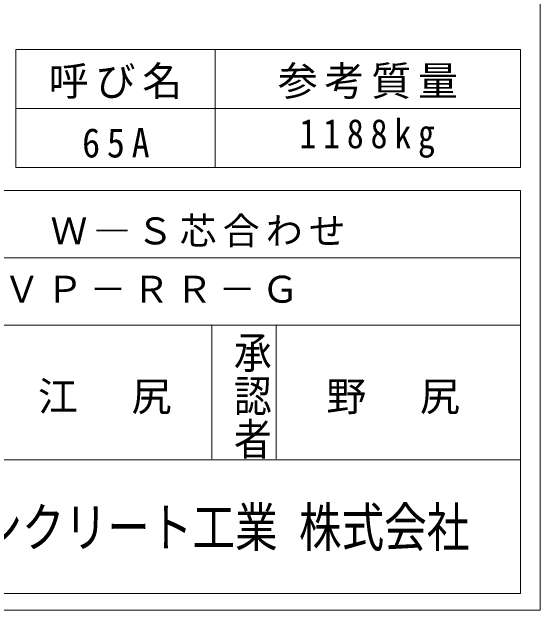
# Model space of a CAD drawing. Units: millimetres, scale not verified. Extents: x -2100 to 3769, y -2998 to 1470.
# Drawn here: x 1472 to 2100, y -1470 to -759 of the extents above; entities that cross this region are included whole.
import ezdxf
from ezdxf.enums import TextEntityAlignment as Align

# ---------------------------------------------------------------- set-up
doc = ezdxf.new("R2010")
doc.units = ezdxf.units.MM
doc.header["$LTSCALE"] = 15
for name, color, linetype, lineweight in [('0-0_図面枠', 7, 'Continuous', 9), ('0-1_ブロック', 3, 'Continuous', 9), ('0-B', 5, 'Continuous', 9)]:
    doc.layers.add(name, color=color, linetype=linetype, lineweight=lineweight)
doc.styles.add('@ＭＳ ゴシック', font='')
doc.styles.add('ＭＳ ゴシック', font='')
doc.styles.get('@ＭＳ ゴシック').set_extended_font_data('@MS Gothic')
doc.styles.get('ＭＳ ゴシック').set_extended_font_data('MS Gothic')

msp = doc.modelspace()

# ---------------------------------------------------------------- linework, layer by layer
at = {"layer": '0-0_図面枠', "color": 4}
msp.add_line((1135.41, -1051.49), (2076.66, -1051.49), dxfattribs=at)
at = {"layer": '0-0_図面枠', "color": 5}
for p, q in [((1058.9, -1131.49), (2076.66, -1131.49)), ((1709.57, -1131.49), (1709.57, -1290.43)), ((1786.09, -1131.49), (1786.09, -1290.43)), ((1058.9, -1291.49), (2076.66, -1291.49)), ((1058.9, -1450.43), (2076.66, -1450.43))]:
    msp.add_line(p, q, dxfattribs=at)
msp.add_lwpolyline([(1058.9, -971.49), (2076.66, -971.49), (2076.66, -1450.43)], dxfattribs=at)
at = {"layer": '0-1_ブロック', "color": 5}
msp.add_lwpolyline([(-2100, -1470), (2100, -1470), (2100, 1470)], dxfattribs=at)
at = {"layer": '0-B'}
for p, q in [((1476.67, -804.06), (2076.82, -804.06)), ((1476.67, -804.06), (1476.67, -944.06)), ((1713.61, -804.06), (1713.61, -944.06)), ((2076.82, -804.06), (2076.82, -944.06)), ((1476.67, -874.06), (2076.82, -874.06)), ((1476.67, -944.06), (2076.82, -944.06))]:
    msp.add_line(p, q, dxfattribs=at)

# ---------------------------------------------------------------- texts
at = {"layer": '0-0_図面枠', "style": '@ＭＳ ゴシック', "width": 1.15}
msp.add_text('承認者', height=32.88, rotation=270, dxfattribs=at).set_placement((1731.46, -1137.59), align=Align.BOTTOM_LEFT)
at = {"layer": '0-0_図面枠', "style": 'ＭＳ ゴシック', "width": 0.8}
msp.add_text('野尻コンクリート工業 株式会社', height=46.45, dxfattribs=at).set_placement((1281.1, -1408.8), align=Align.BOTTOM_LEFT)
at = {"layer": '0-0_図面枠', "attachment_point": 7, "style": 'ＭＳ ゴシック'}
for s, insert, char_height in [('\\T1.17;消雪ブロック\u3000Ｗ―Ｓ芯合わせ\u3000', (1159.26, -1039.12), 32.1), ('\\T1.17;φ６５\u3000ＨＩＶＰ－ＲＲ－Ｇ', (1166.79, -1113.56), 32.1), ('\\T1.17;江\u3000尻', (1502.9, -1237.39), 34.84), ('\\T1.17;野\u3000尻', (1845.86, -1237.39), 34.84)]:
    msp.add_mtext(s, dxfattribs=dict(at, insert=insert, char_height=char_height))
at = {"layer": '0-B', "color": 7, "char_height": 34.84, "attachment_point": 7, "style": 'ＭＳ ゴシック'}
for s, insert in [('\\T1.17;呼び名', (1515.78, -862.82)), ('\\T1.17;参考質量', (1788.05, -862.82)), ('\\T1.4;\\W0.85;1188kg', (1813.83, -932.82)), ('\\T1.38;\\W0.9;65A', (1555.46, -932.82))]:
    msp.add_mtext(s, dxfattribs=dict(at, insert=insert))

doc.saveas('drawing.dxf')
